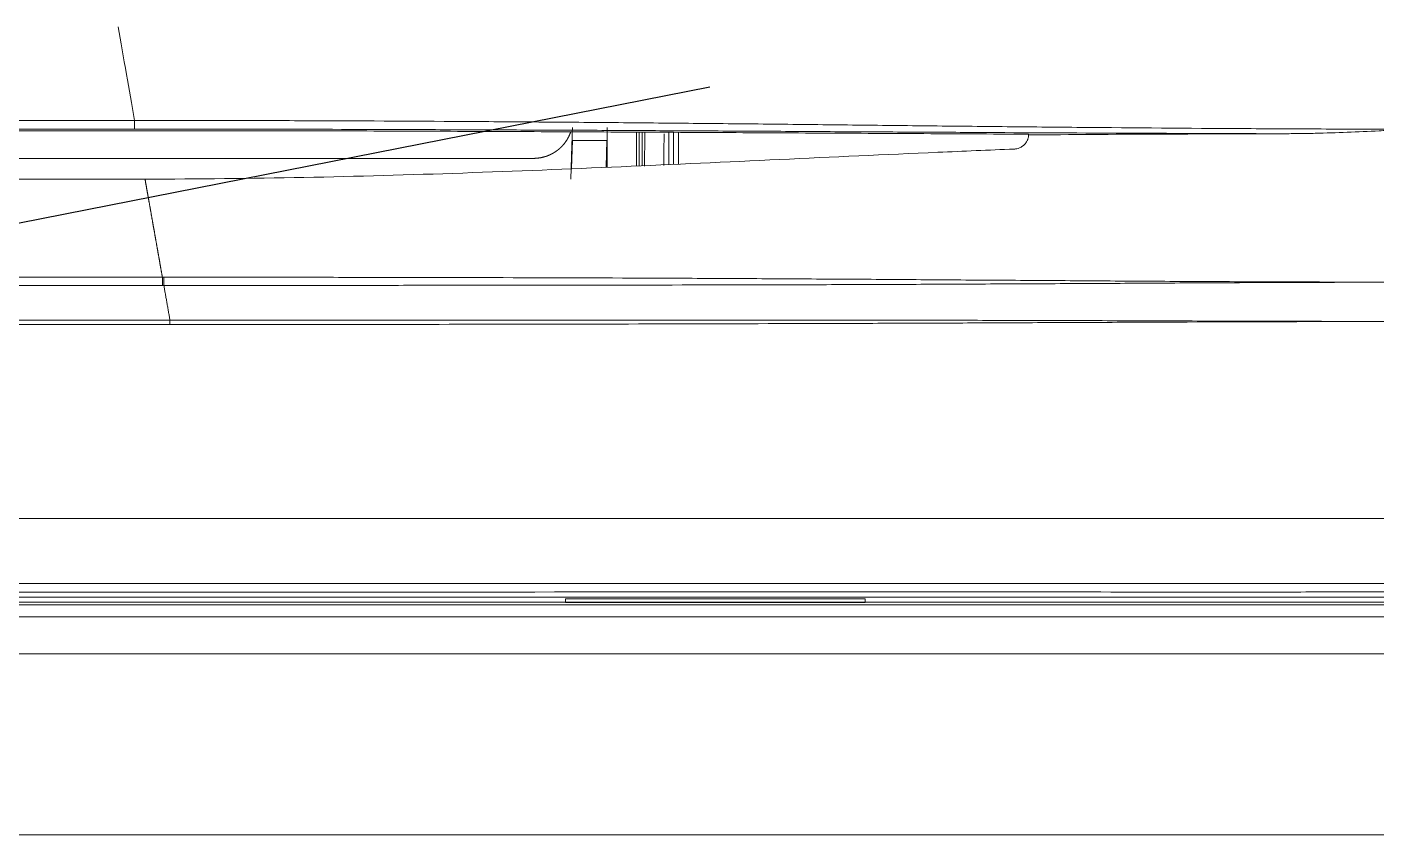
# Model space of a CAD drawing. Header units: inches. Extents: x 3778 to 56227, y -16914 to 35091.
# Drawn here: x 39046.9 to 39185, y -11057 to -10974.3 of the extents above; entities that cross this region are included whole.
import ezdxf

# ---------------------------------------------------------------- set-up
doc = ezdxf.new("R2010")
doc.units = ezdxf.units.IN
doc.header["$LTSCALE"] = 100
doc.header["$MEASUREMENT"] = 0
doc.linetypes.add('DH-HID2', pattern=[1.2, 0.8, -0.4])
doc.layers.add('2-con', color=2, linetype='Continuous')
doc.layers.add('FU-FURM', color=251, linetype='DH-HID2')
doc.layers.add('mark-B', color=2, linetype='Continuous', lineweight=20)

# ---------------------------------------------------------------- blocks, each defined once
blk = doc.blocks.new('cjscjdeh')
at = {"layer": 'FU-FURM', "color": 8}
blk.add_line((146763.52, 69824.75), (147938.52, 70056.22), dxfattribs=at)
blk = doc.blocks.new('무풍1way 일반')
at = {"layer": 'mark-B'}
for p, q in [((-514.56, -24.85), (-451.1, -24.85)), ((-514.56, -24.85), (-451.1, -24.85)), ((-451.1, -24.85), (-420.47, -24.85)), ((-451.1, -24.85), (-420.47, -24.85)), ((-420.47, -24.85), (0, -24.85)), ((-420.47, -24.85), (0, -24.85)), ((0, -25.36), (-514.56, -25.36)), ((0, -25.36), (-514.56, -25.36)), ((-380.01, -53.26), (380.01, -53.26)), ((380.01, -53.69), (-380.01, -53.69)), ((-379.23, -57.26), (379.23, -57.26)), ((379.23, -58.09), (-379.23, -58.09)), ((-377.46, -68.13), (-234.95, -68.13)), ((-432.03, -72.91), (-432.03, -69.68)), ((-432.03, -72.91), (-432.03, -69.68)), ((-431.52, -69.66), (-431.52, -72.91)), ((-431.52, -69.66), (-431.52, -72.91)), ((-431.02, -69.64), (-431.02, -72.92)), ((-431.02, -69.64), (-431.02, -72.92)), ((-428.32, -69.53), (-428.32, -72.93)), ((-428.01, -72.93), (-428.01, -69.52)), ((-427.72, -72.93), (-427.72, -69.5)), ((-424.71, -73.39), (-424.71, -69.38)), ((-424.61, -69.38), (-424.69, -72.08)), ((-421.18, -72.08), (-421.09, -69.23)), ((-258.56, -70.25), (-417.21, -70.25)), ((-424.69, -72.08), (-421.18, -72.08)), ((-235.05, -73.08), (-376.58, -73.08)), ((-376.39, -73.25), (376.39, -73.25)), ((376.39, -74.13), (-376.39, -74.13))]:
    blk.add_line(p, q, dxfattribs=at)
for points, degree, knots in [([(0, -1.05), (-88.28, -1.05), (-176.56, -1.05), (-308.98, -1.05), (-353.11, -1.05), (-419.32, -1.06), (-441.39, -1.06), (-474.5, -1.06), (-491.05, -1.06), (-510.36, -1.06), (-518.64, -1.06), (-522.78, -1.06), (-524.15, -1.06), (-526.91, -1.06), (-528.29, -1.06), (-529.67, -1.07)], 3, [0, 0, 0, 0, 0.5, 0.5, 0.75, 0.75, 0.875, 0.875, 0.9375, 0.96875, 0.984375, 0.984375, 0.992187, 0.992187, 1, 1, 1, 1]), ([(0, -1.05), (-88.28, -1.05), (-176.56, -1.05), (-308.98, -1.05), (-353.11, -1.05), (-419.32, -1.06), (-441.39, -1.06), (-474.5, -1.06), (-491.05, -1.06), (-510.36, -1.06), (-518.64, -1.06), (-522.78, -1.06), (-524.15, -1.06), (-526.91, -1.06), (-528.29, -1.06), (-529.67, -1.07)], 3, [0, 0, 0, 0, 0.5, 0.5, 0.75, 0.75, 0.875, 0.875, 0.9375, 0.96875, 0.984375, 0.984375, 0.992188, 0.992188, 1, 1, 1, 1]), ([(0, -19.59), (-85.67, -19.59), (-192.75, -19.59), (-321.25, -19.59), (-385.5, -19.59), (-449.76, -19.59), (-492.59, -19.59), (-514.01, -19.59)], 3, [0, 0, 0, 0, 0.5, 0.625, 0.75, 0.875, 1, 1, 1, 1]), ([(0, -19.59), (-85.67, -19.59), (-192.75, -19.59), (-321.25, -19.59), (-385.5, -19.59), (-449.76, -19.59), (-492.59, -19.59), (-514.01, -19.59)], 3, [0, 0, 0, 0, 0.5, 0.625, 0.75, 0.875, 1, 1, 1, 1]), ([(-512.29, -23.37), (-490.94, -23.37), (-469.6, -23.37), (-426.91, -23.37), (-405.56, -23.37), (-362.87, -23.37), (-341.53, -23.37), (-298.84, -23.37), (-192.11, -23.37), (-85.38, -23.37), (0, -23.37)], 3, [0, 0, 0, 0, 0.125, 0.125, 0.25, 0.25, 0.375, 0.375, 0.5, 1, 1, 1, 1]), ([(-512.29, -23.37), (-490.94, -23.37), (-469.6, -23.37), (-426.91, -23.37), (-405.56, -23.37), (-362.87, -23.37), (-341.53, -23.37), (-298.84, -23.37), (-192.11, -23.37), (-85.38, -23.37), (0, -23.37)], 3, [0, 0, 0, 0, 0.125, 0.125, 0.25, 0.25, 0.375, 0.375, 0.5, 1, 1, 1, 1]), ([(0, -24.58), (-85.38, -24.58), (-192.1, -24.58), (-320.17, -24.58), (-362.86, -24.58), (-405.55, -24.58), (-426.89, -24.58), (-469.58, -24.58), (-490.93, -24.58), (-512.27, -24.58)], 3, [0, 0, 0, 0, 0.5, 0.625, 0.75, 0.75, 0.875, 0.875, 1, 1, 1, 1]), ([(0, -24.58), (-85.38, -24.58), (-192.1, -24.58), (-320.17, -24.58), (-362.86, -24.58), (-405.55, -24.58), (-426.89, -24.58), (-469.58, -24.58), (-490.93, -24.58), (-512.27, -24.58)], 3, [0, 0, 0, 0, 0.5, 0.625, 0.75, 0.75, 0.875, 0.875, 1, 1, 1, 1]), ([(-451.1, -25.2), (-451.1, -25.15), (-451.1, -25.1), (-451.1, -25.02), (-451.1, -24.98), (-451.1, -24.92), (-451.1, -24.9), (-451.1, -24.86), (-451.1, -24.86), (-451.1, -24.85)], 3, [0, 0, 0, 0, 0.25, 0.25, 0.5, 0.5, 0.75, 0.75, 1, 1, 1, 1]), ([(-451.1, -25.2), (-451.1, -25.15), (-451.1, -25.1), (-451.1, -25.02), (-451.1, -24.98), (-451.1, -24.92), (-451.1, -24.9), (-451.1, -24.86), (-451.1, -24.86), (-451.1, -24.85)], 3, [0, 0, 0, 0, 0.25, 0.25, 0.5, 0.5, 0.75, 0.75, 1, 1, 1, 1]), ([(-420.47, -24.85), (-420.47, -24.86), (-420.47, -24.86), (-420.47, -24.9), (-420.47, -24.92), (-420.47, -24.98), (-420.47, -25.02), (-420.47, -25.1), (-420.47, -25.15), (-420.47, -25.2)], 3, [0, 0, 0, 0, 0.25, 0.25, 0.5, 0.5, 0.75, 0.75, 1, 1, 1, 1]), ([(-420.47, -24.85), (-420.47, -24.86), (-420.47, -24.86), (-420.47, -24.9), (-420.47, -24.92), (-420.47, -24.98), (-420.47, -25.02), (-420.47, -25.1), (-420.47, -25.15), (-420.47, -25.2)], 3, [0, 0, 0, 0, 0.25, 0.25, 0.5, 0.5, 0.75, 0.75, 1, 1, 1, 1]), ([(-511.17, -25.89), (-510.84, -25.89), (-510.51, -25.89), (-510.01, -25.89), (-509.84, -25.89), (-509.51, -25.89), (-508.68, -25.9), (-507.84, -25.9), (-505.85, -25.9), (-504.52, -25.9), (-501.85, -25.9), (-500.52, -25.9), (-497.86, -25.9), (-491.2, -25.89), (-484.55, -25.89), (-473.9, -25.9), (-468.57, -25.9), (-457.92, -25.9), (-452.6, -25.9), (-425.98, -25.9), (-383.38, -25.89), (-319.48, -25.89), (-234.29, -25.9), (-170.39, -25.9), (-85.2, -25.9), (-42.6, -25.9), (0, -25.9)], 3, [0, 0, 0, 0, 0.001953, 0.001953, 0.00293, 0.00293, 0.003906, 0.007812, 0.007812, 0.015625, 0.015625, 0.023437, 0.023437, 0.03125, 0.0625, 0.0625, 0.09375, 0.09375, 0.125, 0.125, 0.25, 0.375, 0.5, 0.75, 0.75, 1, 1, 1, 1]), ([(0, -26.75), (-42.6, -26.75), (-85.19, -26.75), (-170.39, -26.75), (-234.28, -26.75), (-298.18, -26.75), (-340.78, -26.75), (-362.08, -26.75), (-404.67, -26.75), (-425.97, -26.75), (-452.59, -26.75), (-457.92, -26.75), (-468.57, -26.75), (-473.89, -26.75), (-484.54, -26.75), (-491.2, -26.75), (-497.85, -26.75), (-500.52, -26.75), (-501.85, -26.75), (-504.51, -26.75), (-505.84, -26.75), (-507.84, -26.75), (-508.67, -26.75), (-509.5, -26.75), (-509.83, -26.75), (-510, -26.75), (-510.5, -26.75), (-510.83, -26.75), (-511.17, -26.75)], 3, [0, 0, 0, 0, 0.25, 0.25, 0.5, 0.625, 0.625, 0.75, 0.75, 0.875, 0.875, 0.90625, 0.90625, 0.9375, 0.9375, 0.96875, 0.976562, 0.976562, 0.984375, 0.984375, 0.992187, 0.992187, 0.996094, 0.99707, 0.99707, 0.998047, 0.998047, 1, 1, 1, 1]), ([(-508.58, -33.4), (-487.39, -33.4), (-445.01, -33.4), (-381.43, -33.4), (-317.86, -33.4), (-233.1, -33.4), (-127.14, -33.4), (-42.38, -33.4), (0, -33.4)], 3, [0, 0, 0, 0, 0.125, 0.25, 0.375, 0.5, 0.75, 1, 1, 1, 1]), ([(-510.56, -53.57), (-507.84, -53.57), (-505.12, -53.56), (-499.68, -53.56), (-496.96, -53.55), (-488.8, -53.53), (-483.36, -53.51), (-475.2, -53.47), (-472.48, -53.46), (-467.04, -53.44), (-461.6, -53.41), (-456.16, -53.39), (-450.72, -53.37), (-448, -53.36), (-439.84, -53.34), (-434.4, -53.32), (-423.52, -53.3), (-418.09, -53.29), (-407.21, -53.27), (-401.77, -53.27), (-390.89, -53.26), (-385.45, -53.26), (-380.01, -53.26)], 3, [0, 0, 0, 0, 0.0625, 0.0625, 0.125, 0.125, 0.25, 0.25, 0.3125, 0.3125, 0.375, 0.4375, 0.4375, 0.5, 0.5, 0.625, 0.625, 0.75, 0.75, 0.875, 0.875, 1, 1, 1, 1]), ([(-380.01, -53.69), (-385.45, -53.69), (-390.89, -53.7), (-401.77, -53.7), (-407.21, -53.7), (-418.09, -53.7), (-423.52, -53.71), (-431.68, -53.71), (-434.4, -53.71), (-439.84, -53.71), (-442.56, -53.71), (-448, -53.71), (-450.72, -53.7), (-456.16, -53.7), (-458.88, -53.69), (-464.32, -53.68), (-467.04, -53.68), (-472.48, -53.66), (-475.2, -53.65), (-480.64, -53.63), (-483.36, -53.62), (-488.8, -53.6), (-491.52, -53.6), (-496.96, -53.58), (-499.68, -53.58), (-505.12, -53.57), (-507.84, -53.57), (-510.56, -53.57)], 3, [0, 0, 0, 0, 0.125, 0.125, 0.25, 0.25, 0.375, 0.375, 0.4375, 0.4375, 0.5, 0.5, 0.5625, 0.5625, 0.625, 0.625, 0.6875, 0.6875, 0.75, 0.75, 0.8125, 0.8125, 0.875, 0.875, 0.9375, 0.9375, 1, 1, 1, 1]), ([(-380.01, -53.69), (-380.01, -53.68), (-380.01, -53.65), (-380.01, -53.59), (-380.01, -53.56), (-380.01, -53.48), (-380.01, -53.44), (-380.01, -53.35), (-380.01, -53.3), (-380.01, -53.26)], 3, [0, 0, 0, 0, 0.25, 0.25, 0.5, 0.5, 0.75, 0.75, 1, 1, 1, 1]), ([(-509.85, -57.58), (-508.48, -57.58), (-507.12, -57.58), (-504.4, -57.58), (-503.03, -57.58), (-500.31, -57.57), (-498.95, -57.57), (-496.23, -57.56), (-494.86, -57.55), (-492.14, -57.54), (-490.78, -57.54), (-488.06, -57.53), (-486.7, -57.52), (-482.62, -57.5), (-479.9, -57.48), (-474.47, -57.45), (-471.75, -57.44), (-466.32, -57.41), (-463.61, -57.4), (-458.18, -57.37), (-455.47, -57.36), (-450.04, -57.34), (-447.33, -57.33), (-439.19, -57.31), (-433.76, -57.3), (-422.91, -57.28), (-417.47, -57.28), (-409.32, -57.27), (-406.6, -57.27), (-402.52, -57.26), (-401.16, -57.26), (-398.44, -57.26), (-397.08, -57.26), (-393, -57.26), (-390.27, -57.26), (-386.19, -57.26), (-384.15, -57.26), (-381.76, -57.26), (-380.74, -57.26), (-380.06, -57.26), (-379.72, -57.26), (-379.38, -57.26)], 3, [0, 0, 0, 0, 0.03125, 0.03125, 0.0625, 0.0625, 0.09375, 0.09375, 0.125, 0.125, 0.15625, 0.15625, 0.1875, 0.1875, 0.25, 0.25, 0.3125, 0.3125, 0.375, 0.375, 0.4375, 0.4375, 0.5, 0.5, 0.625, 0.625, 0.75, 0.75, 0.8125, 0.8125, 0.84375, 0.84375, 0.875, 0.875, 0.9375, 0.9375, 0.96875, 0.984375, 0.992188, 0.992188, 1, 1, 1, 1]), ([(-379.38, -58.09), (-382.1, -58.09), (-384.83, -58.09), (-390.28, -58.09), (-393, -58.09), (-397.08, -58.08), (-398.44, -58.08), (-401.16, -58.08), (-402.52, -58.07), (-406.6, -58.07), (-409.32, -58.06), (-417.48, -58.04), (-422.91, -58.03), (-431.05, -57.99), (-433.77, -57.98), (-439.19, -57.95), (-441.9, -57.94), (-447.33, -57.9), (-450.04, -57.89), (-455.47, -57.85), (-458.18, -57.83), (-463.61, -57.79), (-466.32, -57.78), (-471.75, -57.74), (-474.47, -57.72), (-479.9, -57.68), (-482.62, -57.67), (-486.7, -57.65), (-488.06, -57.64), (-490.78, -57.63), (-493.5, -57.61), (-496.22, -57.61), (-498.95, -57.6), (-500.31, -57.59), (-503.03, -57.59), (-504.4, -57.59), (-506.44, -57.58), (-507.46, -57.58), (-508.48, -57.58), (-508.99, -57.58), (-509.16, -57.58), (-509.5, -57.58), (-509.67, -57.58), (-509.85, -57.58)], 3, [0, 0, 0, 0, 0.0625, 0.0625, 0.125, 0.125, 0.15625, 0.15625, 0.1875, 0.1875, 0.25, 0.25, 0.375, 0.375, 0.4375, 0.4375, 0.5, 0.5, 0.5625, 0.5625, 0.625, 0.625, 0.6875, 0.6875, 0.75, 0.75, 0.8125, 0.8125, 0.84375, 0.84375, 0.875, 0.90625, 0.90625, 0.9375, 0.9375, 0.96875, 0.96875, 0.984375, 0.992187, 0.992187, 0.996094, 0.996094, 1, 1, 1, 1]), ([(-379.38, -58.09), (-379.38, -58.07), (-379.38, -58.04), (-379.38, -57.97), (-379.38, -57.93), (-379.38, -57.85), (-379.38, -57.81), (-379.38, -57.73), (-379.38, -57.68), (-379.38, -57.6), (-379.38, -57.56), (-379.38, -57.48), (-379.38, -57.45), (-379.38, -57.38), (-379.38, -57.35), (-379.38, -57.3), (-379.38, -57.27), (-379.38, -57.26)], 3, [0, 0, 0, 0, 0.125, 0.125, 0.25, 0.25, 0.375, 0.375, 0.5, 0.5, 0.625, 0.625, 0.75, 0.75, 0.875, 0.875, 1, 1, 1, 1]), ([(-379.23, -58.09), (-379.23, -58.07), (-379.23, -58.04), (-379.23, -57.97), (-379.23, -57.93), (-379.23, -57.85), (-379.23, -57.81), (-379.23, -57.73), (-379.23, -57.68), (-379.23, -57.6), (-379.23, -57.56), (-379.23, -57.48), (-379.23, -57.45), (-379.23, -57.38), (-379.23, -57.35), (-379.23, -57.3), (-379.23, -57.27), (-379.23, -57.26)], 3, [0, 0, 0, 0, 0.125, 0.125, 0.25, 0.25, 0.375, 0.375, 0.5, 0.5, 0.625, 0.625, 0.75, 0.75, 0.875, 0.875, 1, 1, 1, 1]), ([(-379.23, -58.09), (-379.23, -58.09), (-379.23, -58.09), (-379.28, -58.09), (-379.33, -58.09), (-379.38, -58.09)], 3, [0, 0, 0, 0, 0.000281, 0.000281, 1, 1, 1, 1]), ([(-379.23, -58.09), (-379.23, -58.13), (-379.21, -58.19), (-379.2, -58.29), (-379.18, -58.38), (-379.16, -58.48), (-379.15, -58.58), (-379.13, -58.67), (-379.11, -58.77), (-379.1, -58.86), (-379.08, -58.96), (-379.06, -59.05), (-379.04, -59.15), (-379.03, -59.24), (-379.01, -59.34), (-378.99, -59.43), (-378.98, -59.52), (-378.96, -59.62), (-378.95, -59.71), (-378.93, -59.81), (-378.91, -59.9), (-378.9, -59.99), (-378.88, -60.08), (-378.86, -60.18), (-378.85, -60.27), (-378.83, -60.36), (-378.81, -60.45), (-378.8, -60.54), (-378.78, -60.63), (-378.77, -60.73), (-378.75, -60.82), (-378.73, -60.91), (-378.72, -61), (-378.7, -61.09), (-378.69, -61.18), (-378.67, -61.27), (-378.65, -61.36), (-378.64, -61.45), (-378.62, -61.54), (-378.61, -61.63), (-378.59, -61.71), (-378.58, -61.8), (-378.56, -61.89), (-378.54, -61.98), (-378.53, -62.07), (-378.51, -62.15), (-378.5, -62.24), (-378.48, -62.33), (-378.47, -62.42), (-378.45, -62.5), (-378.44, -62.59), (-378.42, -62.68), (-378.41, -62.76), (-378.39, -62.85), (-378.38, -62.93), (-378.36, -63.02), (-378.34, -63.11), (-378.33, -63.19), (-378.31, -63.28), (-378.3, -63.36), (-378.28, -63.44), (-378.27, -63.53), (-378.25, -63.61), (-378.24, -63.7), (-378.23, -63.78), (-378.21, -63.86), (-378.2, -63.95), (-378.18, -64.03), (-378.17, -64.11), (-378.15, -64.2), (-378.14, -64.28), (-378.12, -64.36), (-378.11, -64.44), (-378.09, -64.52), (-378.08, -64.61), (-378.07, -64.69), (-378.05, -64.77), (-378.04, -64.85), (-378.02, -64.93), (-378.01, -65.01), (-377.99, -65.09), (-377.98, -65.17), (-377.97, -65.25), (-377.95, -65.33), (-377.94, -65.41), (-377.92, -65.49), (-377.91, -65.57), (-377.9, -65.65), (-377.88, -65.72), (-377.87, -65.8), (-377.85, -65.88), (-377.84, -65.96), (-377.83, -66.04), (-377.81, -66.11), (-377.8, -66.19), (-377.79, -66.27), (-377.77, -66.35), (-377.76, -66.42), (-377.74, -66.5), (-377.73, -66.57), (-377.72, -66.65), (-377.7, -66.73), (-377.69, -66.8), (-377.68, -66.88), (-377.66, -66.95), (-377.65, -67.03), (-377.64, -67.1), (-377.62, -67.18), (-377.61, -67.25), (-377.6, -67.32), (-377.59, -67.4), (-377.57, -67.47), (-377.56, -67.55), (-377.55, -67.62), (-377.53, -67.69), (-377.52, -67.76), (-377.51, -67.84), (-377.5, -67.91), (-377.48, -67.98), (-377.47, -68.05), (-377.46, -68.1), (-377.46, -68.13)], 3, [0, 0, 0, 0, 0.008442, 0.016882, 0.025321, 0.033758, 0.042193, 0.050627, 0.05906, 0.06749, 0.07592, 0.084348, 0.092774, 0.101199, 0.109623, 0.118045, 0.126466, 0.134886, 0.143304, 0.151721, 0.160137, 0.168552, 0.176965, 0.185378, 0.193789, 0.202199, 0.210608, 0.219016, 0.227423, 0.235829, 0.244234, 0.252638, 0.261041, 0.269444, 0.277845, 0.286246, 0.294645, 0.303044, 0.311442, 0.31984, 0.328237, 0.336633, 0.345028, 0.353423, 0.361817, 0.370211, 0.378604, 0.386996, 0.395388, 0.40378, 0.412171, 0.420562, 0.428952, 0.437342, 0.445732, 0.454121, 0.46251, 0.470899, 0.479287, 0.487675, 0.496063, 0.504451, 0.512839, 0.521227, 0.529614, 0.538002, 0.546389, 0.554777, 0.563165, 0.571552, 0.57994, 0.588328, 0.596715, 0.605104, 0.613492, 0.62188, 0.630269, 0.638658, 0.647047, 0.655437, 0.663827, 0.672217, 0.680607, 0.688998, 0.69739, 0.705782, 0.714174, 0.722567, 0.730961, 0.739355, 0.74775, 0.756145, 0.764541, 0.772938, 0.781335, 0.789733, 0.798132, 0.806532, 0.814932, 0.823334, 0.831736, 0.840139, 0.848543, 0.856948, 0.865354, 0.87376, 0.882168, 0.890577, 0.898987, 0.907398, 0.91581, 0.924224, 0.932638, 0.941054, 0.949471, 0.957889, 0.966309, 0.97473, 0.983152, 0.991575, 1, 1, 1, 1]), ([(-377.46, -68.13), (-382.88, -68.13), (-393.72, -68.25), (-409.96, -68.72), (-426.17, -69.38), (-442.36, -70.13), (-455.76, -70.76), (-463.76, -71.09), (-466.36, -71.2)], 3, [0, 0, 0, 0, 0.182438, 0.364876, 0.547314, 0.729752, 0.91219, 1, 1, 1, 1]), ([(-430.55, -72.77), (-430.55, -72.52), (-430.53, -71.02), (-430.51, -69.75), (-430.51, -69.53)], 2, [0, 0, 0, 0.141392, 0.848356, 1, 1, 1]), ([(-428.59, -72.9), (-428.59, -72.72), (-428.58, -72.55), (-428.58, -71.95), (-428.57, -71.53), (-428.56, -70.93), (-428.56, -70.73), (-428.55, -70.44), (-428.55, -70.3), (-428.55, -70.14), (-428.55, -70.06), (-428.55, -70.02), (-428.55, -69.99), (-428.55, -69.98), (-428.55, -69.98), (-428.55, -69.98), (-428.55, -69.98), (-428.55, -69.98), (-428.55, -69.98), (-428.55, -69.97), (-428.55, -69.97), (-428.54, -69.81), (-428.54, -69.63), (-428.54, -69.46)], 3, [0, 0, 0, 0, 0.130511, 0.130511, 0.44883, 0.44883, 0.607989, 0.607989, 0.687569, 0.727359, 0.747254, 0.757201, 0.762175, 0.764662, 0.765905, 0.766527, 0.766838, 0.766993, 0.767071, 0.767071, 0.767149, 0.767149, 1, 1, 1, 1]), ([(-417.21, -70.25), (-417.22, -70.25), (-417.24, -70.25), (-417.27, -70.25), (-417.3, -70.25), (-417.33, -70.25), (-417.36, -70.26), (-417.4, -70.26), (-417.43, -70.26), (-417.46, -70.26), (-417.49, -70.26), (-417.52, -70.26), (-417.55, -70.27), (-417.58, -70.27), (-417.61, -70.27), (-417.64, -70.28), (-417.67, -70.28), (-417.7, -70.28), (-417.73, -70.29), (-417.76, -70.29), (-417.79, -70.29), (-417.82, -70.3), (-417.85, -70.3), (-417.88, -70.31), (-417.91, -70.31), (-417.94, -70.32), (-417.97, -70.32), (-418, -70.33), (-418.03, -70.34), (-418.06, -70.34), (-418.09, -70.35), (-418.12, -70.36), (-418.15, -70.36), (-418.18, -70.37), (-418.21, -70.38), (-418.24, -70.39), (-418.26, -70.39), (-418.29, -70.4), (-418.32, -70.41), (-418.35, -70.42), (-418.38, -70.43), (-418.41, -70.43), (-418.44, -70.44), (-418.46, -70.45), (-418.49, -70.46), (-418.52, -70.47), (-418.55, -70.48), (-418.58, -70.49), (-418.6, -70.5), (-418.63, -70.51), (-418.66, -70.52), (-418.69, -70.53), (-418.71, -70.54), (-418.74, -70.56), (-418.77, -70.57), (-418.8, -70.58), (-418.82, -70.59), (-418.85, -70.6), (-418.88, -70.61), (-418.9, -70.63), (-418.93, -70.64), (-418.96, -70.65), (-418.98, -70.66), (-419.01, -70.68), (-419.03, -70.69), (-419.06, -70.7), (-419.09, -70.72), (-419.11, -70.73), (-419.14, -70.74), (-419.16, -70.76), (-419.19, -70.77), (-419.21, -70.79), (-419.24, -70.8), (-419.26, -70.82), (-419.29, -70.83), (-419.31, -70.85), (-419.34, -70.86), (-419.36, -70.88), (-419.38, -70.89), (-419.41, -70.91), (-419.43, -70.92), (-419.46, -70.94), (-419.48, -70.96), (-419.5, -70.97), (-419.53, -70.99), (-419.55, -71), (-419.57, -71.02), (-419.59, -71.04), (-419.62, -71.05), (-419.64, -71.07), (-419.66, -71.09), (-419.68, -71.11), (-419.71, -71.12), (-419.73, -71.14), (-419.75, -71.16), (-419.77, -71.18), (-419.79, -71.2), (-419.82, -71.21), (-419.84, -71.23), (-419.86, -71.25), (-419.88, -71.27), (-419.9, -71.29), (-419.92, -71.31), (-419.94, -71.33), (-419.96, -71.34), (-419.98, -71.36), (-420, -71.38), (-420.02, -71.4), (-420.05, -71.43), (-420.08, -71.46), (-420.11, -71.5), (-420.15, -71.53), (-420.18, -71.57), (-420.22, -71.61), (-420.25, -71.65), (-420.28, -71.69), (-420.32, -71.73), (-420.35, -71.77), (-420.38, -71.81), (-420.41, -71.85), (-420.44, -71.89), (-420.48, -71.94), (-420.51, -71.98), (-420.53, -72.02), (-420.56, -72.07), (-420.59, -72.11), (-420.62, -72.16), (-420.65, -72.2), (-420.67, -72.25), (-420.7, -72.29), (-420.73, -72.34), (-420.75, -72.39), (-420.78, -72.44), (-420.8, -72.48), (-420.82, -72.53), (-420.85, -72.58), (-420.87, -72.63), (-420.89, -72.68), (-420.91, -72.73), (-420.93, -72.78), (-420.95, -72.83), (-420.97, -72.88), (-420.99, -72.92), (-420.99, -72.95), (-421, -72.96)], 3, [0, 0, 0, 0, 0.006246, 0.012486, 0.018719, 0.024946, 0.031167, 0.037381, 0.043589, 0.049791, 0.055986, 0.062175, 0.068358, 0.074534, 0.080704, 0.086867, 0.093024, 0.099175, 0.10532, 0.111458, 0.11759, 0.123716, 0.129835, 0.135948, 0.142055, 0.148155, 0.154249, 0.160337, 0.166418, 0.172494, 0.178563, 0.184625, 0.190682, 0.196732, 0.202776, 0.208813, 0.214844, 0.22087, 0.226888, 0.232901, 0.238907, 0.244907, 0.250901, 0.256889, 0.26287, 0.268845, 0.274814, 0.280777, 0.286734, 0.292684, 0.298628, 0.304566, 0.310497, 0.316423, 0.322342, 0.328255, 0.334162, 0.340063, 0.345958, 0.351846, 0.357728, 0.363604, 0.369474, 0.375338, 0.381195, 0.387047, 0.392892, 0.398731, 0.404564, 0.410391, 0.416212, 0.422027, 0.427835, 0.433637, 0.439434, 0.445224, 0.451008, 0.456786, 0.462558, 0.468323, 0.474083, 0.479837, 0.485584, 0.491326, 0.497061, 0.50279, 0.508514, 0.514231, 0.519942, 0.525647, 0.531346, 0.537039, 0.542726, 0.548407, 0.554082, 0.559751, 0.565414, 0.571071, 0.576721, 0.582366, 0.588005, 0.593638, 0.599265, 0.604886, 0.610501, 0.616109, 0.621712, 0.627309, 0.6329, 0.643219, 0.653558, 0.663917, 0.674297, 0.684697, 0.695117, 0.705558, 0.71602, 0.726502, 0.737004, 0.747527, 0.758071, 0.768636, 0.779221, 0.789826, 0.800453, 0.8111, 0.821768, 0.832457, 0.843166, 0.853897, 0.864648, 0.87542, 0.886213, 0.897027, 0.907862, 0.918718, 0.929595, 0.940493, 0.951412, 0.962353, 0.973314, 0.984297, 0.9953, 1, 1, 1, 1]), ([(-467.83, -72.58), (-467.82, -72.49), (-467.8, -72.4), (-467.77, -72.27), (-467.76, -72.23), (-467.73, -72.17), (-467.72, -72.14), (-467.71, -72.1), (-467.7, -72.08), (-467.65, -71.98), (-467.6, -71.9), (-467.52, -71.79), (-467.49, -71.75), (-467.44, -71.7), (-467.43, -71.68), (-467.4, -71.65), (-467.38, -71.63), (-467.3, -71.56), (-467.22, -71.5), (-467.11, -71.42), (-467.07, -71.4), (-466.98, -71.36), (-466.94, -71.34), (-466.82, -71.28), (-466.73, -71.25), (-466.61, -71.23), (-466.59, -71.22), (-466.55, -71.22), (-466.52, -71.21), (-466.45, -71.2), (-466.41, -71.2), (-466.36, -71.2)], 3, [0, 0, 0, 0, 0.125, 0.125, 0.1875, 0.1875, 0.21875, 0.21875, 0.25, 0.25, 0.375, 0.375, 0.4375, 0.4375, 0.46875, 0.46875, 0.5, 0.5, 0.625, 0.625, 0.6875, 0.6875, 0.75, 0.75, 0.875, 0.875, 0.90625, 0.90625, 0.9375, 0.9375, 1, 1, 1, 1]), ([(-506.95, -73.24), (-506.95, -73.24), (-506.95, -73.24), (-506.95, -73.24), (-506.95, -73.24), (-506.95, -73.24), (-506.95, -73.24), (-506.95, -73.24), (-506.94, -73.23), (-506.94, -73.23), (-506.94, -73.23), (-506.93, -73.23), (-506.93, -73.23), (-506.92, -73.23), (-506.91, -73.23), (-506.88, -73.23), (-506.87, -73.23), (-506.81, -73.22), (-506.78, -73.22), (-506.68, -73.22), (-506.61, -73.21), (-506.41, -73.2), (-506.27, -73.19), (-505.86, -73.17), (-505.59, -73.16), (-504.77, -73.12), (-504.23, -73.09), (-502.6, -73.01), (-501.51, -72.96), (-499.33, -72.88), (-498.24, -72.84), (-496.6, -72.8), (-496.06, -72.79), (-494.97, -72.78), (-494.42, -72.77), (-493.88, -72.77)], 3, [0, 0, 0, 0, 0.000061, 0.000061, 0.000122, 0.000122, 0.000244, 0.000244, 0.000488, 0.000488, 0.000977, 0.000977, 0.001953, 0.001953, 0.003906, 0.003906, 0.007813, 0.007813, 0.015625, 0.015625, 0.03125, 0.03125, 0.0625, 0.0625, 0.125, 0.125, 0.25, 0.25, 0.5, 0.5, 0.75, 0.75, 0.875, 0.875, 1, 1, 1, 1]), ([(-467.83, -72.65), (-472.17, -72.68), (-476.51, -72.71), (-483.02, -72.74), (-485.19, -72.74), (-489.53, -72.76), (-491.71, -72.77), (-493.88, -72.77)], 3, [0, 0, 0, 0, 0.5, 0.5, 0.75, 0.75, 1, 1, 1, 1]), ([(-493.88, -72.77), (-488.98, -72.78), (-484.08, -72.8), (-474.29, -72.84), (-469.39, -72.86), (-462.06, -72.9), (-459.61, -72.92), (-454.72, -72.94), (-452.28, -72.96), (-447.39, -72.98), (-444.95, -73), (-440.06, -73.03), (-435.17, -73.05), (-430.28, -73.08), (-425.39, -73.11), (-422.94, -73.12), (-418.05, -73.14), (-415.6, -73.15), (-410.7, -73.17), (-408.25, -73.18), (-400.91, -73.21), (-396.01, -73.22), (-388.66, -73.24), (-386.2, -73.24), (-381.3, -73.25), (-378.85, -73.25), (-376.39, -73.25)], 3, [0, 0, 0, 0, 0.125, 0.125, 0.25, 0.25, 0.3125, 0.3125, 0.375, 0.375, 0.4375, 0.4375, 0.5, 0.5625, 0.5625, 0.625, 0.625, 0.6875, 0.6875, 0.75, 0.75, 0.875, 0.875, 0.9375, 0.9375, 1, 1, 1, 1]), ([(-376.58, -73.08), (-378.49, -73.08), (-380.39, -73.08), (-383.25, -73.08), (-384.2, -73.08), (-386.1, -73.07), (-387.06, -73.07), (-391.82, -73.07), (-395.62, -73.06), (-403.23, -73.04), (-407.03, -73.02), (-414.64, -72.99), (-418.44, -72.98), (-426.04, -72.94), (-429.84, -72.92), (-437.43, -72.88), (-441.23, -72.86), (-448.82, -72.82), (-452.62, -72.8), (-460.21, -72.76), (-464.01, -72.74), (-467.81, -72.72)], 3, [0, 0, 0, 0, 0.0625, 0.0625, 0.09375, 0.09375, 0.125, 0.125, 0.25, 0.25, 0.375, 0.375, 0.5, 0.5, 0.625, 0.625, 0.75, 0.75, 0.875, 0.875, 1, 1, 1, 1]), ([(-376.39, -74.13), (-376.48, -74.13), (-376.57, -74.13), (-376.74, -74.13), (-376.99, -74.13), (-377.59, -74.13), (-378.78, -74.13), (-381.16, -74.13), (-383.21, -74.13), (-387.29, -74.12), (-390.02, -74.11), (-398.19, -74.09), (-403.63, -74.06), (-411.79, -74.01), (-414.51, -73.99), (-418.59, -73.96), (-419.95, -73.95), (-422.67, -73.93), (-424.03, -73.92), (-428.1, -73.88), (-430.82, -73.86), (-436.26, -73.8), (-438.97, -73.78), (-444.4, -73.72), (-447.12, -73.69), (-452.55, -73.63), (-455.27, -73.6), (-460.7, -73.54), (-463.42, -73.51), (-468.85, -73.46), (-471.57, -73.43), (-479.72, -73.36), (-485.16, -73.32), (-493.33, -73.27), (-496.05, -73.26), (-501.5, -73.24), (-504.22, -73.24), (-506.95, -73.24)], 3, [0, 0, 0, 0, 0.001953, 0.001953, 0.003906, 0.007812, 0.015625, 0.03125, 0.0625, 0.0625, 0.125, 0.125, 0.25, 0.25, 0.3125, 0.3125, 0.34375, 0.34375, 0.375, 0.375, 0.4375, 0.4375, 0.5, 0.5, 0.5625, 0.5625, 0.625, 0.625, 0.6875, 0.6875, 0.75, 0.75, 0.875, 0.875, 0.9375, 0.9375, 1, 1, 1, 1]), ([(-376.39, -74.13), (-376.39, -74.1), (-376.39, -74.06), (-376.39, -73.98), (-376.39, -73.93), (-376.39, -73.84), (-376.39, -73.79), (-376.39, -73.69), (-376.39, -73.64), (-376.39, -73.54), (-376.39, -73.5), (-376.39, -73.42), (-376.39, -73.38), (-376.39, -73.32), (-376.39, -73.3), (-376.39, -73.26), (-376.39, -73.25), (-376.39, -73.25)], 3, [0, 0, 0, 0, 0.125, 0.125, 0.25, 0.25, 0.375, 0.375, 0.5, 0.5, 0.625, 0.625, 0.75, 0.75, 0.875, 0.875, 1, 1, 1, 1]), ([(-374.7, -83.69), (-374.97, -82.21), (-375.49, -79.23), (-376.1, -75.79), (-376.39, -74.13)], 3, [0, 0, 0, 0, 0.544728, 1, 1, 1, 1])]:
    blk.add_open_spline(points, degree=degree, knots=knots, dxfattribs=at)
for points, degree in [([(-451.1, -24.85), (-451.1, -24.84)], 1), ([(-451.1, -24.84), (-420.47, -24.84)], 1), ([(-451.1, -24.85), (-451.1, -24.84)], 1), ([(-451.1, -24.84), (-420.47, -24.84)], 1), ([(-420.47, -24.84), (-420.47, -24.85)], 1), ([(-420.47, -24.84), (-420.47, -24.85)], 1), ([(-420.47, -25.2), (-430.68, -25.2), (-440.89, -25.2), (-451.1, -25.2)], 3), ([(-420.47, -25.2), (-430.68, -25.2), (-440.89, -25.2), (-451.1, -25.2)], 3), ([(-380.01, -53.69), (-379.38, -57.26)], 1), ([(-379.38, -57.26), (-379.33, -57.26), (-379.28, -57.26), (-379.23, -57.26)], 3), ([(-421.17, -73.39), (-421.01, -68.11)], 1), ([(-467.83, -72.65), (-467.83, -72.63), (-467.83, -72.61), (-467.83, -72.58)], 3), ([(-467.81, -72.72), (-467.82, -72.7), (-467.83, -72.68), (-467.83, -72.65)], 3)]:
    blk.add_open_spline(points, degree=degree, dxfattribs=at)
blk = doc.blocks.new('dpdjzjs')
at = {"layer": 'mark-B', "rotation": 180}
blk.add_blockref('무풍1way 일반', (174652.41, 90772.44), dxfattribs=at)

msp = doc.modelspace()

# ---------------------------------------------------------------- block references
msp.add_blockref('cjscjdeh', (-107842.97, -80843.84))
at = {"layer": '2-con'}
msp.add_blockref('dpdjzjs', (-135970.86, -101830.44), dxfattribs=at)

doc.saveas('drawing.dxf')
